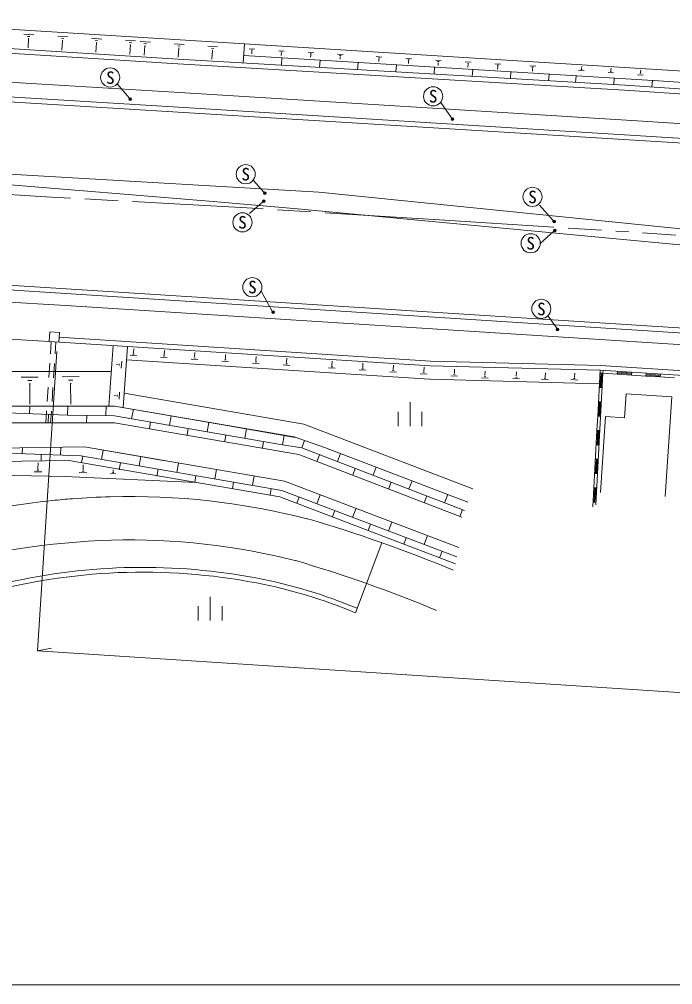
# Model space of a CAD drawing. Units: millimetres, scale not verified. Extents: x 40000 to 680000, y 20000 to 380000.
# Drawn here: x 384218 to 452637, y 205000 to 306060 of the extents above; entities that cross this region are included whole.
import ezdxf
from ezdxf.enums import TextEntityAlignment as Align

# ---------------------------------------------------------------- set-up
doc = ezdxf.new("R2010")
doc.units = ezdxf.units.MM
doc.header["$LTSCALE"] = 1000
doc.linetypes.add('CHAIN', pattern=[18.5, 12, -1.5, 3.5, -1.5])
for name, color, linetype, lineweight in [('M-BGD', 7, 'Continuous', 13), ('M-BMK', 2, 'CHAIN', 13), ('M-STR-HTXT', 7, 'Continuous', 13), ('M-STR-STRC', 7, 'Continuous', 13), ('M-STR-STRD', 7, 'Continuous', 13), ('M-TTL-BAND', 7, 'Continuous', 13)]:
    doc.layers.add(name, color=color, linetype=linetype, lineweight=lineweight)
doc.styles.add('ＭＳ ゴシック', font='')
doc.styles.get('ＭＳ ゴシック').set_extended_font_data('MS Gothic')

msp = doc.modelspace()

# ---------------------------------------------------------------- linework, layer by layer
at = {"layer": 'M-BGD'}
for p, q in [((459571, 300271), (349146, 307127)), ((384693, 304498), (385744, 304428)), ((385073, 304268), (385334, 304248)), ((388237, 304278), (389289, 304218)), ((371746, 303235), (400814, 301386)), ((371776, 303736), (400844, 301887)), ((385194, 304048), (385134, 303066)), ((385163, 304048), (385224, 304048)), ((388628, 304048), (388888, 304028)), ((388738, 303828), (388678, 302846)), ((388708, 303828), (388778, 303828)), ((391792, 304068), (392844, 303998)), ((392173, 303828), (392433, 303818)), ((392293, 303608), (392233, 302627)), ((392263, 303618), (392323, 303608)), ((395347, 303848), (396398, 303789)), ((395727, 303618), (395988, 303598)), ((395848, 303398), (395788, 302417)), ((395807, 303398), (395878, 303398)), ((396889, 303749), (397940, 303679)), ((397269, 303518), (397530, 303498)), ((397380, 303298), (397310, 302317)), ((397350, 303298), (397420, 303288)), ((400434, 303499), (401465, 303429)), ((400804, 303268), (401064, 303248)), ((403958, 303259), (404979, 303179)), ((407803, 303489), (407653, 301487)), ((400924, 303048), (400854, 302107)), ((400884, 303058), (400954, 303048)), ((404329, 303028), (404579, 303008)), ((404439, 302808), (404379, 301887)), ((404409, 302818), (404469, 302808)), ((430083, 300899), (407713, 302288)), ((408284, 302959), (408885, 302919)), ((408494, 302819), (408644, 302819)), ((408544, 302699), (408584, 302699)), ((408564, 302699), (408554, 302448)), ((411378, 302769), (411969, 302729)), ((411588, 302639), (411738, 302629)), ((411638, 302519), (411678, 302519)), ((411658, 302519), (411638, 302278)), ((414462, 302579), (415043, 302549)), ((414672, 302449), (414822, 302439)), ((414722, 302329), (414762, 302329)), ((414742, 302329), (414722, 302098)), ((417546, 302399), (418137, 302359)), ((417756, 302259), (417907, 302259)), ((400814, 301386), (447596, 298648)), ((400844, 301887), (447626, 299148)), ((411708, 302038), (411658, 301247)), ((415714, 301788), (415654, 301017)), ((417806, 302139), (417846, 302139)), ((417826, 302139), (417806, 301899)), ((419709, 301538), (419649, 300787)), ((421591, 302149), (422192, 302109)), ((421812, 302019), (421962, 302009)), ((421862, 301889), (421902, 301889)), ((421882, 301889), (421862, 301639)), ((423704, 301288), (423654, 300547)), ((424695, 301969), (425296, 301929)), ((424916, 301829), (425066, 301819)), ((424966, 301709), (424996, 301699)), ((424986, 301709), (424966, 301429)), ((427799, 301780), (428410, 301750)), ((428020, 301649), (428170, 301639)), ((428070, 301519), (428110, 301519)), ((428090, 301519), (428070, 301239)), ((430914, 301600), (431524, 301560)), ((431134, 301460), (431284, 301450)), ((431184, 301329), (431224, 301329)), ((431204, 301329), (431184, 301049)), ((434028, 301410), (434649, 301370)), ((434248, 301270), (434408, 301260)), ((437682, 301190), (438303, 301140)), ((370114, 300271), (400424, 298442)), ((427699, 301049), (427649, 300318)), ((451150, 299630), (430083, 300899)), ((430083, 300899), (451150, 299630)), ((431705, 300799), (431645, 300078)), ((434298, 301150), (434338, 301140)), ((434318, 301150), (434308, 300849)), ((435700, 300559), (435650, 299848)), ((437903, 301050), (438053, 301040)), ((437973, 300920), (437943, 300629)), ((437953, 300920), (437993, 300920)), ((439695, 300319), (439645, 299608)), ((442519, 300149), (442469, 299448)), ((442789, 300700), (443370, 300660)), ((443020, 300800), (443160, 300790)), ((443080, 300910), (443110, 300910)), ((443100, 300910), (443110, 301131)), ((445863, 300480), (446454, 300440)), ((446094, 300580), (446244, 300570)), ((446154, 300700), (446194, 300690)), ((446174, 300690), (446194, 300941)), ((448947, 300260), (449548, 300220)), ((449188, 300370), (449328, 300360)), ((449248, 300480), (449288, 300480)), ((449268, 300480), (449288, 300741)), ((446524, 299949), (446474, 299208)), ((495589, 295920), (447626, 299148)), ((450519, 299680), (450469, 298939)), ((454765, 299390), (451150, 299630)), ((369994, 298228), (400294, 296389)), ((371506, 298639), (400324, 296890)), ((400424, 298442), (448918, 295444)), ((488830, 295879), (447596, 298648)), ((400294, 296389), (461304, 292622)), ((400324, 296890), (461334, 293122)), ((491484, 292585), (448918, 295444)), ((564072, 266640), (369376, 279123)), ((344133, 278670), (389102, 276111)), ((564042, 266139), (369346, 278622)), ((563962, 264907), (389102, 276111)), ((387340, 272346), (346036, 274765)), ((387410, 273338), (387340, 272346)), ((388411, 273278), (387410, 273338)), ((388341, 272276), (388411, 273278)), ((387340, 272346), (427253, 269788)), ((387550, 272326), (387468, 271055)), ((388051, 272296), (387969, 271025)), ((388371, 272777), (427283, 270288)), ((393609, 265578), (394049, 271917)), ((395101, 265418), (395551, 271807)), ((395811, 270895), (396512, 270845)), ((396082, 271016), (396252, 271006)), ((396152, 271156), (396202, 271146)), ((396182, 271146), (396202, 271576)), ((399356, 270946), (399406, 270946)), ((399376, 270946), (399406, 271376)), ((402580, 270746), (402610, 271177)), ((405794, 270546), (405814, 270977)), ((387404, 270057), (387308, 268560)), ((387905, 270027), (387808, 268530)), ((394460, 269934), (394410, 269934)), ((394470, 269954), (394460, 269904)), ((394690, 270004), (394680, 269824)), ((394940, 270275), (394890, 269524)), ((395451, 270415), (427163, 268386)), ((399006, 270686), (399716, 270646)), ((399286, 270816), (399456, 270806)), ((402210, 270486), (402921, 270436)), ((402490, 270606), (402660, 270596)), ((402560, 270746), (402610, 270746)), ((405414, 270286), (406125, 270236)), ((405694, 270406), (405875, 270396)), ((405764, 270546), (405814, 270536)), ((408628, 270076), (409339, 270036)), ((408899, 270206), (409079, 270196)), ((408979, 270336), (409019, 270336)), ((408999, 270336), (409029, 270777)), ((411832, 269876), (412543, 269826)), ((412113, 269996), (412293, 269986)), ((412183, 270136), (412233, 270136)), ((412213, 270136), (412233, 270577)), ((416939, 269837), (416979, 269827)), ((416959, 269837), (416989, 270267)), ((420173, 269627), (420193, 270057)), ((423378, 269417), (423398, 269847)), ((427283, 270288), (445076, 269820)), ((347268, 269198), (393859, 269203)), ((416589, 269576), (417300, 269526)), ((416859, 269696), (417039, 269686)), ((419793, 269366), (420504, 269316)), ((420073, 269486), (420243, 269476)), ((420143, 269627), (420193, 269627)), ((423007, 269156), (423708, 269116)), ((423277, 269287), (423458, 269267)), ((423358, 269417), (423398, 269417)), ((426211, 268956), (426912, 268907)), ((426482, 269077), (426662, 269067)), ((426562, 269217), (426602, 269207)), ((426582, 269207), (426612, 269637)), ((427253, 269788), (445046, 269319)), ((429686, 268867), (429866, 268857)), ((429756, 269007), (429806, 269007)), ((429786, 269007), (429806, 269428)), ((432980, 268797), (433010, 269228)), ((436254, 268727), (436284, 269158)), ((439278, 268628), (439308, 269058)), ((442352, 268598), (442382, 269028)), ((445336, 269009), (444587, 255241)), ((445046, 269319), (444786, 264523)), ((445336, 269009), (445036, 269029)), ((509731, 265201), (445046, 269319)), ((445136, 269019), (445046, 267517)), ((486941, 267161), (445076, 269820)), ((445236, 269009), (445146, 267507)), ((445346, 269309), (445336, 269009)), ((446828, 268909), (445336, 269009)), ((446848, 269209), (446828, 268909)), ((448330, 268819), (446828, 268909)), ((448340, 268909), (446838, 269009)), ((448340, 269009), (446848, 269109)), ((448350, 269109), (448330, 268819)), ((449832, 268719), (448330, 268819)), ((449842, 269019), (449832, 268719)), ((451334, 268719), (449832, 268819)), ((451344, 268819), (449842, 268919)), ((451344, 268919), (451324, 268619)), ((384427, 268591), (386189, 268611)), ((385098, 268251), (385538, 268251)), ((385268, 267900), (385378, 267900)), ((385318, 267900), (385338, 265768)), ((388702, 268642), (390485, 268662)), ((389373, 268291), (389814, 268301)), ((389543, 267941), (389654, 267941)), ((389594, 267941), (389624, 265778)), ((427213, 268386), (445016, 267917)), ((429416, 268747), (430116, 268697)), ((432620, 268537), (433321, 268497)), ((432890, 268667), (433060, 268647)), ((432960, 268797), (433010, 268797)), ((435894, 268467), (436595, 268427)), ((436164, 268597), (436335, 268577)), ((436234, 268727), (436284, 268727)), ((438908, 268367), (439619, 268327)), ((439188, 268497), (439359, 268487)), ((439258, 268628), (439308, 268628)), ((441982, 268338), (442693, 268298)), ((442262, 268468), (442433, 268458)), ((442332, 268598), (442382, 268598)), ((451324, 268619), (449832, 268719)), ((452826, 268529), (451324, 268619)), ((387243, 267562), (387147, 266065)), ((387744, 267532), (387648, 266035)), ((394710, 267030), (394660, 266279)), ((395211, 266930), (414016, 263688)), ((445236, 267507), (444936, 267527)), ((447753, 266853), (447587, 264358)), ((452542, 266534), (447753, 266853)), ((394240, 266680), (394190, 266690)), ((394240, 266710), (394240, 266660)), ((394470, 266760), (394460, 266570)), ((425131, 263479), (425130, 265982)), ((445166, 266005), (444866, 266025)), ((444966, 266015), (444886, 264523)), ((444966, 266015), (444886, 264523)), ((445066, 266015), (444986, 264513)), ((445066, 266015), (444986, 264513)), ((452542, 266534), (451849, 256121)), ((347268, 265573), (394180, 265578)), ((389274, 264606), (363019, 265615)), ((385308, 265577), (385278, 264756)), ((387083, 265067), (387001, 263795)), ((387583, 265037), (387501, 263765)), ((389313, 265578), (389274, 264606)), ((389313, 265578), (394180, 265578)), ((393319, 265578), (393279, 264577)), ((394180, 265578), (412985, 262346)), ((406156, 263507), (394180, 265578)), ((396162, 265238), (395982, 264247)), ((423879, 263479), (423879, 264981)), ((426382, 263479), (426382, 264981)), ((347269, 263810), (394170, 263816)), ((387271, 264686), (387241, 263815)), ((394170, 264567), (389274, 264606)), ((391276, 264587), (391246, 263816)), ((411773, 261515), (394170, 264567)), ((394170, 263816), (413476, 260494)), ((397965, 263907), (397835, 263206)), ((400108, 264558), (399938, 263566)), ((404053, 263867), (403883, 262886)), ((444786, 264523), (444706, 263021)), ((445086, 264503), (444786, 264523)), ((445591, 264491), (445061, 256522)), ((447587, 264358), (445591, 264491)), ((401910, 263226), (401790, 262545)), ((413115, 262296), (406156, 263507)), ((407998, 263187), (407828, 262205)), ((409971, 262857), (409971, 262847)), ((414016, 263688), (431710, 256901)), ((444706, 263021), (444277, 255040)), ((445007, 263001), (444706, 263021)), ((444806, 263021), (444726, 261519)), ((444906, 263011), (444827, 261509)), ((405855, 262546), (405735, 261885)), ((409801, 261855), (409691, 261214)), ((411943, 262506), (411773, 261515)), ((412985, 262346), (416289, 261205)), ((414096, 261966), (413796, 261195)), ((391036, 261312), (353717, 260717)), ((390656, 260361), (373303, 261010)), ((384548, 261201), (384518, 260591)), ((388553, 261262), (388523, 260441)), ((391036, 261312), (411994, 257700)), ((399507, 259851), (391036, 261312)), ((393009, 260972), (392839, 259981)), ((411773, 261515), (413796, 261195)), ((430849, 254648), (413796, 261195)), ((416289, 261205), (431169, 255499)), ((444927, 261509), (444626, 261529)), ((389394, 259890), (353748, 259315)), ((386520, 260511), (386500, 259840)), ((389394, 259890), (411514, 256078)), ((411714, 256749), (390656, 260361)), ((390866, 260321), (390746, 259650)), ((396954, 260292), (396784, 259310)), ((413476, 260494), (430569, 253937)), ((415669, 260474), (415388, 259753)), ((417861, 260605), (417531, 259753)), ((444847, 260007), (444546, 260027)), ((444646, 260017), (444557, 258515)), ((444747, 260017), (444657, 258515)), ((386070, 258859), (386270, 258849)), ((386140, 259019), (386200, 259019)), ((386170, 259019), (386180, 259630)), ((390796, 258769), (390996, 258759)), ((390876, 258929), (390926, 258919)), ((390906, 258919), (390916, 259430)), ((394030, 258719), (394070, 258719)), ((394050, 258719), (394060, 258890)), ((394811, 259641), (394691, 258910)), ((398757, 258970), (398636, 258249)), ((400899, 259611), (400729, 258630)), ((404855, 258931), (404684, 257950)), ((419404, 259043), (419133, 258322)), ((421596, 259173), (421276, 258322)), ((388974, 258198), (381945, 258337)), ((385760, 258698), (386571, 258688)), ((402782, 257579), (388974, 258198)), ((390496, 258629), (391287, 258599)), ((393760, 258509), (394321, 258489)), ((393970, 258609), (394121, 258609)), ((402712, 258290), (402582, 257579)), ((408800, 258250), (408630, 257279)), ((425341, 257742), (425011, 256891)), ((444757, 258505), (444466, 258525)), ((406657, 257609), (406537, 256918)), ((410602, 256939), (410482, 256258)), ((430039, 249782), (411714, 256739)), ((411994, 257700), (430249, 250773)), ((430249, 250773), (411994, 257700)), ((423149, 257601), (422868, 256890)), ((444677, 257003), (444376, 257023)), ((444477, 257023), (444397, 255521)), ((444577, 257013), (444497, 255511)), ((411514, 256078), (429888, 249051)), ((413506, 256058), (413266, 255407)), ((415739, 256279), (415379, 255347)), ((426884, 256170), (426613, 255449)), ((429077, 256300), (428756, 255449)), ((419484, 254857), (419124, 253926)), ((430629, 254738), (430348, 254017)), ((444597, 255511), (444297, 255521)), ((414368, 253775), (414448, 253755)), ((417251, 254637), (417011, 253976)), ((420996, 253215), (420746, 252544)), ((423229, 253436), (422869, 252505)), ((424741, 251794), (424491, 251113)), ((426974, 252014), (426614, 251083)), ((422188, 251253), (419415, 243933)), ((428486, 250372), (428226, 249682)), ((404216, 243110), (404215, 245613)), ((402964, 243110), (402964, 244612)), ((405467, 243110), (405467, 244612))]:
    msp.add_line(p, q, dxfattribs=at)
for centre, radius, start, end in [((396113, 173929), 82188, 95.13022, 95.91459), ((396113, 173929), 82188, 94.4056, 95.13022), ((396113, 173929), 82188, 91.6516, 94.4056), ((395812, 181068), 75038, 75.68753, 91.58206), ((396113, 173929), 82188, 95.91459, 101.53704), ((371839, 108681), 151208, 67.51784, 73.63296), ((396113, 173929), 77632, 91.6516, 106.15674), ((395812, 181068), 70492, 75.68753, 91.58206), ((397163, 184953), 63733, 79.15132, 102.87057), ((371839, 108681), 146652, 67.51784, 73.63296), ((397163, 184953), 63233, 79.15132, 105.56189), ((399185, 195788), 52218, 67.23944, 79.0918), ((399185, 195788), 52719, 67.23944, 79.0918)]:
    msp.add_arc(centre, radius, start, end, dxfattribs=at)
at = {"layer": 'M-BMK'}
for p, q in [((387589, 287456), (367352, 288645)), ((408056, 286317), (387589, 287456)), ((428212, 285058), (408056, 286317)), ((428212, 285058), (448058, 283798)), ((466422, 282539), (448058, 283798))]:
    msp.add_line(p, q, dxfattribs=at)
at = {"layer": 'M-STR-HTXT'}
for q in [(388131, 271295), (387584, 240224), (565008, 228370)]:
    msp.add_line((386112, 239934), q, dxfattribs=at)
at = {"layer": 'M-STR-STRC'}
for p, q in [((395738, 297831), (394466, 299322)), ((395798, 297680), (395868, 297751)), ((429472, 295742), (428361, 297334)), ((429522, 295582), (429593, 295652)), ((409838, 287979), (408746, 289171)), ((409778, 286998), (409848, 287068)), ((409908, 287829), (409978, 287899)), ((409708, 286938), (408336, 285726)), ((440128, 284999), (438696, 286601)), ((440188, 284849), (440258, 284919)), ((440268, 283928), (440338, 283998)), ((440188, 283868), (438766, 282606)), ((410710, 275523), (409538, 277596)), ((410750, 275353), (410820, 275423)), ((440489, 273714), (439608, 274996)), ((440539, 273554), (440610, 273624))]:
    msp.add_line(p, q, dxfattribs=at)
for centre, radius in [((393735, 299973), 1001), ((427550, 297995), 1001), ((395838, 297711), 140), ((395838, 297711), 110), ((395838, 297711), 80.1), ((395838, 297711), 50.1), ((395838, 297711), 20), ((429563, 295622), 140), ((429563, 295622), 110), ((429563, 295622), 80.1), ((429563, 295622), 50.1), ((429563, 295622), 20), ((407925, 289842), 1001), ((437954, 287472), 1001), ((409818, 287038), 140), ((409818, 287038), 110), ((409818, 287038), 80.1), ((409818, 287038), 50.1), ((409938, 287869), 140), ((409818, 287038), 20), ((409938, 287869), 110), ((409938, 287869), 80.1), ((409938, 287869), 50.1), ((409938, 287869), 20), ((407585, 284805), 1001), ((440228, 284889), 140), ((440228, 284889), 110), ((440228, 284889), 80.1), ((440298, 283968), 140), ((440228, 284889), 50.1), ((440298, 283968), 110), ((440228, 284889), 20), ((440298, 283968), 80.1), ((440298, 283968), 50.1), ((440298, 283968), 20), ((437765, 282616), 1001), ((408617, 278016), 1001), ((438877, 275747), 1001), ((410790, 275393), 140), ((410790, 275393), 110), ((410790, 275393), 80.1), ((410790, 275393), 50.1), ((410790, 275393), 20), ((440580, 273594), 140), ((440580, 273594), 110), ((440580, 273594), 80.1), ((440580, 273594), 50.1), ((440580, 273594), 20)]:
    msp.add_circle(centre, radius, dxfattribs=at)
at = {"layer": 'M-STR-STRD'}
for p, q in [((344722, 292097), (415595, 287980)), ((378136, 289137), (404110, 287017)), ((404110, 287017), (412972, 286238)), ((480020, 281409), (415595, 287980)), ((484506, 279537), (412972, 286238))]:
    msp.add_line(p, q, dxfattribs=at)
at = {"layer": 'M-TTL-BAND'}
msp.add_line((40000, 205000), (579000, 205000), dxfattribs=at)

# ---------------------------------------------------------------- texts
at = {"layer": 'M-STR-STRC', "style": 'ＭＳ ゴシック'}
for p in [(393757, 299951), (427550, 298006), (407925, 289850), (437954, 287461), (407585, 284809), (437761, 282620), (408632, 278031), (438887, 275737)]:
    msp.add_text('S', height=1320, rotation=359, dxfattribs=at).set_placement(p, align=Align.MIDDLE_CENTER)

doc.saveas('drawing.dxf')
